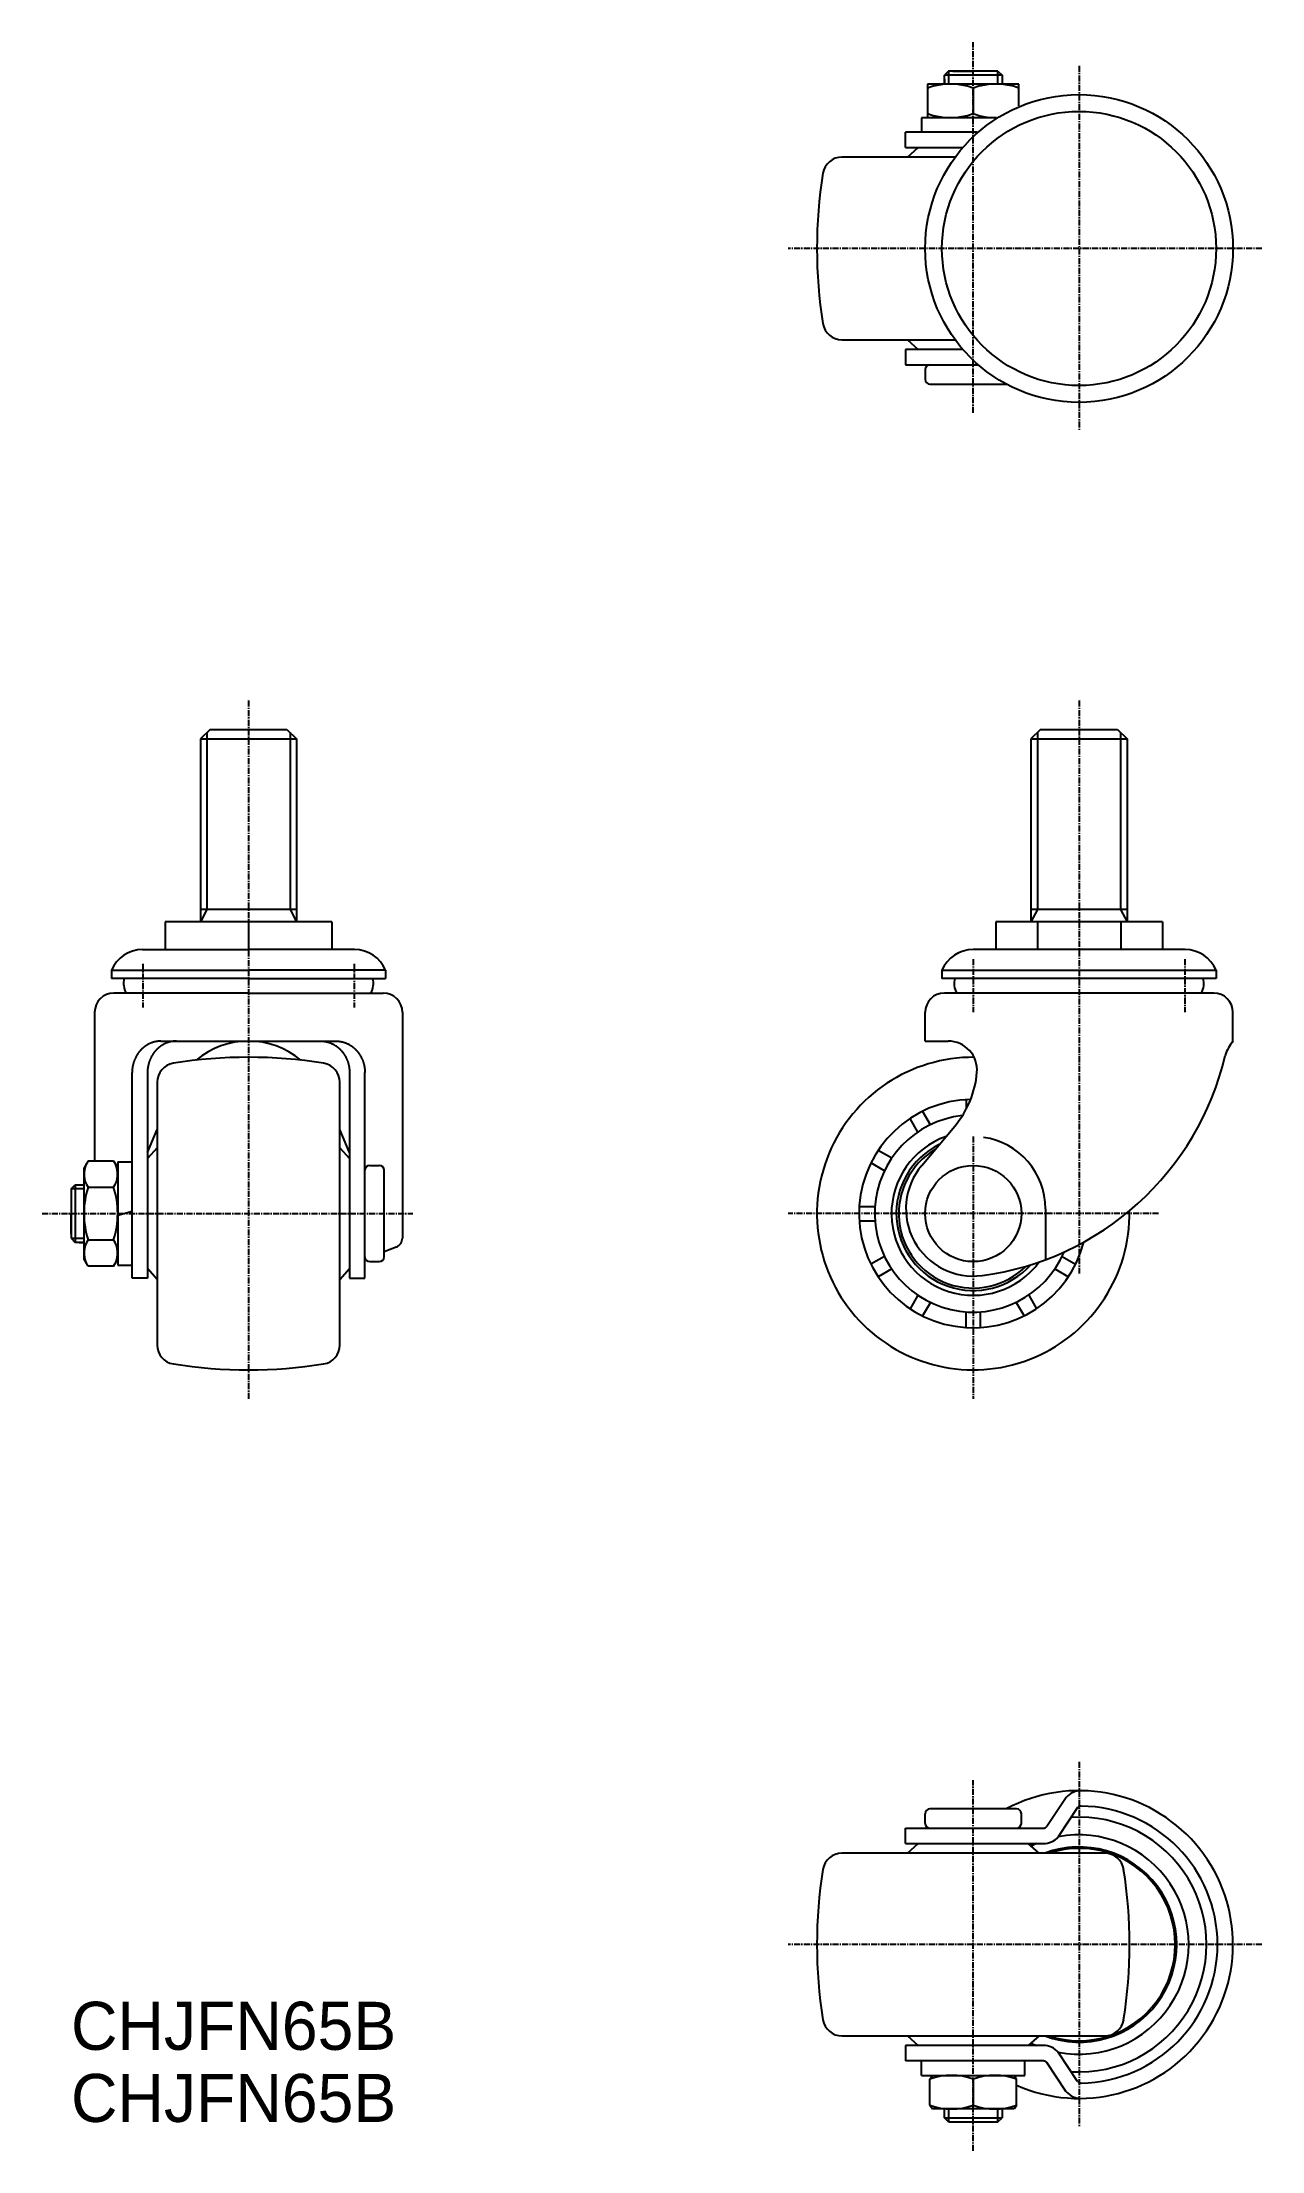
# Model space of a CAD drawing. Extents: x -3143 to -2889, y -981 to -543.
import ezdxf

# ---------------------------------------------------------------- set-up
doc = ezdxf.new("R2010")
doc.units = 0
doc.linetypes.add('CENTER', pattern=[2, 1.25, -0.25, 0.25, -0.25])
doc.layers.get('0').update_dxf_attribs({"linetype": 'CONTINUOUS'})
doc.layers.add('CENTER', color=1, linetype='CENTER')

msp = doc.modelspace()

# ---------------------------------------------------------------- linework, layer by layer
at = {"color": 7, "linetype": 'CONTINUOUS'}
for p, q in [((-2958.48, -551.51), (-2958.48, -558.51)), ((-2939.48, -551.51), (-2958.48, -551.51)), ((-2954.1, -548.81), (-2954.98, -549.69)), ((-2942.98, -549.69), (-2954.98, -549.69)), ((-2954.98, -551.51), (-2954.98, -549.69)), ((-2954.98, -550.51), (-2954.98, -551.51)), ((-2943.85, -548.81), (-2954.1, -548.81)), ((-2953.23, -548.81), (-2948.98, -548.81)), ((-2944.73, -548.81), (-2948.98, -548.81)), ((-2948.98, -552.36), (-2948.98, -557.66)), ((-2943.85, -548.81), (-2942.98, -549.69)), ((-2942.98, -549.69), (-2942.98, -551.51)), ((-2942.98, -550.51), (-2942.98, -551.51)), ((-2939.48, -556.05), (-2939.48, -551.51)), ((-2959.73, -558.51), (-2959.73, -561.51)), ((-2944.15, -558.51), (-2959.73, -558.51)), ((-2963.08, -564.71), (-2963.08, -561.51)), ((-2948.14, -561.51), (-2963.08, -561.51)), ((-2963.08, -564.71), (-2951.12, -564.71)), ((-2962.68, -566.71), (-2960.43, -564.71)), ((-2952.72, -566.71), (-2976.3, -566.71)), ((-2976.3, -604.71), (-2952.72, -604.71)), ((-2962.68, -604.71), (-2960.43, -606.71)), ((-2951.12, -606.71), (-2963.08, -606.71)), ((-2963.08, -606.71), (-2963.08, -609.91)), ((-2963.08, -609.91), (-2947.91, -609.91)), ((-2958.98, -610.91), (-2958.98, -612.91)), ((-2957.98, -613.91), (-2942.1, -613.91)), ((-3107.68, -685.71), (-3109.68, -687.71)), ((-3109.68, -687.71), (-3089.68, -687.71)), ((-3109.68, -687.71), (-3109.68, -725.71)), ((-3107.68, -685.71), (-3091.68, -685.71)), ((-3091.68, -685.71), (-3089.68, -687.71)), ((-3089.68, -687.71), (-3089.68, -725.71)), ((-2934.98, -685.71), (-2936.98, -687.71)), ((-2936.98, -687.71), (-2916.98, -687.71)), ((-2936.98, -687.71), (-2936.98, -725.71)), ((-2934.98, -685.71), (-2918.98, -685.71)), ((-2918.98, -685.71), (-2916.98, -687.71)), ((-2916.98, -687.71), (-2916.98, -725.71)), ((-3089.68, -723.21), (-3109.68, -723.21)), ((-2916.98, -723.21), (-2936.98, -723.21)), ((-3117, -725.71), (-3117, -731.51)), ((-3082.36, -725.71), (-3117, -725.71)), ((-3099.68, -725.71), (-3099.68, -731.51)), ((-3082.36, -725.71), (-3082.36, -731.51)), ((-2944.3, -725.71), (-2944.3, -731.51)), ((-2909.65, -725.71), (-2944.3, -725.71)), ((-2935.64, -725.71), (-2935.64, -731.51)), ((-2918.32, -725.71), (-2918.32, -731.51)), ((-2909.65, -725.71), (-2909.65, -731.51)), ((-3121.73, -731.51), (-3099.68, -731.51)), ((-3077.63, -731.51), (-3099.68, -731.51)), ((-2904.93, -731.51), (-2949.03, -731.51)), ((-3128.18, -735.79), (-3128.18, -737.51)), ((-3128.18, -735.79), (-3099.68, -735.79)), ((-3071.18, -735.79), (-3099.68, -735.79)), ((-3071.18, -735.79), (-3071.18, -737.51)), ((-2955.48, -735.79), (-2955.48, -737.51)), ((-2955.48, -735.79), (-2898.48, -735.79)), ((-2898.48, -735.79), (-2898.48, -737.51)), ((-3099.68, -737.51), (-3128.18, -737.51)), ((-3099.68, -740.55), (-3127.68, -740.55)), ((-3099.68, -737.51), (-3071.18, -737.51)), ((-3099.68, -740.55), (-3071.68, -740.55)), ((-2898.48, -737.51), (-2955.48, -737.51)), ((-2898.98, -740.55), (-2954.98, -740.55)), ((-3131.68, -744.55), (-3131.68, -775.44)), ((-3067.68, -744.55), (-3067.68, -791.51)), ((-2958.98, -750.55), (-2958.98, -744.55)), ((-2894.98, -750.55), (-2894.98, -744.55)), ((-3117.88, -750.55), (-3081.48, -750.55)), ((-2958.98, -750.55), (-2954.19, -750.55)), ((-3123.88, -799.85), (-3123.88, -757.06)), ((-3120.68, -757.06), (-3120.68, -799.85)), ((-3078.68, -757.06), (-3078.68, -799.85)), ((-3075.48, -799.85), (-3075.48, -757.06)), ((-3118.68, -759.09), (-3118.68, -813.73)), ((-3080.68, -813.73), (-3080.68, -759.09)), ((-2950.48, -762.71), (-2950.48, -764.73)), ((-2960.5, -769.45), (-2962.13, -766.63)), ((-2957.9, -767.95), (-2959.53, -765.13)), ((-3120.68, -773.72), (-3118.68, -768.93)), ((-3078.68, -773.72), (-3080.68, -768.93)), ((-2959.7, -776.41), (-2952.82, -768.21)), ((-3133.03, -775.44), (-3133.88, -776.91)), ((-3133.03, -775.44), (-3127.73, -775.44)), ((-3127.73, -775.44), (-3126.88, -776.91)), ((-3126.88, -775.66), (-3123.88, -775.66)), ((-3126.88, -775.66), (-3126.88, -797.16)), ((-3118.68, -772.71), (-3120.68, -774.96)), ((-3080.68, -772.71), (-3078.68, -774.96)), ((-2967.43, -777.49), (-2970.25, -775.86)), ((-2965.93, -774.89), (-2968.75, -773.26)), ((-3136.58, -781.29), (-3135.71, -780.41)), ((-3135.71, -780.41), (-3133.88, -780.41)), ((-3135.71, -780.41), (-3135.71, -792.41)), ((-3134.88, -780.41), (-3133.88, -780.41)), ((-3133.88, -795.91), (-3133.88, -776.91)), ((-3074.48, -776.41), (-3072.48, -776.41)), ((-3071.48, -795.41), (-3071.48, -777.41)), ((-3136.58, -781.29), (-3136.58, -791.54)), ((-3136.58, -782.16), (-3136.58, -786.41)), ((-3133.03, -780.93), (-3127.73, -780.93)), ((-2972.68, -784.91), (-2969.42, -784.91)), ((-3136.58, -790.66), (-3136.58, -786.41)), ((-3123.88, -786.01), (-3126.88, -786.81)), ((-2972.68, -787.91), (-2969.42, -787.91)), ((-2933.98, -785.41), (-2933.98, -796.01)), ((-3136.58, -791.54), (-3135.71, -792.41)), ((-3133.88, -792.41), (-3135.71, -792.41)), ((-3134.88, -792.41), (-3133.88, -792.41)), ((-3133.03, -791.89), (-3127.73, -791.89)), ((-3068.95, -793.37), (-3071.48, -794.36)), ((-3133.03, -797.38), (-3133.88, -795.91)), ((-3127.73, -797.38), (-3133.03, -797.38)), ((-3127.73, -797.38), (-3126.88, -795.91)), ((-3126.88, -797.16), (-3123.88, -797.16)), ((-3118.68, -800.11), (-3120.68, -797.86)), ((-3080.68, -800.11), (-3078.68, -797.86)), ((-3075.33, -795.95), (-3075.48, -796.01)), ((-3074.48, -796.41), (-3072.48, -796.41)), ((-2967.43, -795.33), (-2970.25, -796.96)), ((-2965.93, -797.93), (-2968.75, -799.56)), ((-2932.02, -797.93), (-2929.2, -799.56)), ((-2930.52, -795.33), (-2927.7, -796.96)), ((-3120.68, -799.85), (-3123.88, -799.85)), ((-3078.68, -799.85), (-3075.48, -799.85)), ((-2960.5, -803.37), (-2962.13, -806.19)), ((-2957.9, -804.87), (-2959.53, -807.69)), ((-2950.48, -810.11), (-2950.48, -806.86)), ((-2947.48, -810.11), (-2947.48, -806.86)), ((-2940.05, -804.87), (-2938.42, -807.69)), ((-2937.45, -803.37), (-2935.83, -806.19)), ((-2958.98, -913.22), (-2958.98, -911.22)), ((-2939.98, -910.22), (-2957.98, -910.22)), ((-2938.98, -913.22), (-2938.98, -911.22)), ((-2929.66, -907.82), (-2933.68, -913.89)), ((-2927.28, -909.95), (-2931.3, -916.02)), ((-2963.08, -917.42), (-2963.08, -914.22)), ((-2963.08, -914.22), (-2934.42, -914.22)), ((-2921.65, -919.42), (-2976.3, -919.42)), ((-2963.08, -917.42), (-2934.42, -917.42)), ((-2962.68, -919.42), (-2960.43, -917.42)), ((-2935.28, -919.42), (-2937.53, -917.42)), ((-2976.3, -957.42), (-2921.65, -957.42)), ((-2963.08, -959.42), (-2963.08, -962.62)), ((-2934.42, -959.42), (-2963.08, -959.42)), ((-2962.68, -957.42), (-2960.43, -959.42)), ((-2935.28, -957.42), (-2937.53, -959.42)), ((-2934.42, -962.62), (-2963.08, -962.62)), ((-2959.73, -965.62), (-2959.73, -962.62)), ((-2938.23, -965.62), (-2938.23, -962.62)), ((-2929.66, -969.02), (-2933.68, -962.95)), ((-2927.28, -966.88), (-2931.3, -960.81)), ((-2959.73, -965.62), (-2938.23, -965.62)), ((-2957.98, -966.42), (-2957.48, -965.62)), ((-2957.98, -971.82), (-2957.98, -966.42)), ((-2948.98, -966.42), (-2948.98, -971.82)), ((-2948.98, -966.42), (-2948.98, -971.82)), ((-2939.98, -966.42), (-2940.48, -965.62)), ((-2939.98, -971.82), (-2939.98, -966.42)), ((-2957.98, -971.82), (-2957.48, -972.62)), ((-2940.48, -972.62), (-2957.48, -972.62)), ((-2954.98, -973.62), (-2954.98, -972.62)), ((-2954.98, -974.44), (-2954.98, -972.62)), ((-2942.98, -972.62), (-2942.98, -974.44)), ((-2939.98, -971.82), (-2940.48, -972.62)), ((-2954.1, -975.32), (-2954.98, -974.44)), ((-2954.98, -974.44), (-2942.98, -974.44)), ((-2954.1, -975.32), (-2943.85, -975.32)), ((-2953.23, -975.32), (-2948.98, -975.32)), ((-2943.85, -975.32), (-2942.98, -974.44))]:
    msp.add_line(p, q, dxfattribs=at)
at = {"color": 3, "linetype": 'CONTINUOUS'}
for p, q in [((-2954.1, -548.81), (-2954.1, -551.51)), ((-2943.85, -551.51), (-2943.85, -548.81)), ((-3108.33, -686.36), (-3108.33, -723.21)), ((-3091.04, -686.36), (-3091.04, -723.21)), ((-2935.62, -686.36), (-2935.62, -723.21)), ((-2918.33, -686.36), (-2918.33, -723.21)), ((-3108.33, -723.21), (-3109.68, -725.71)), ((-3091.04, -723.21), (-3089.68, -725.71)), ((-2935.62, -723.21), (-2936.98, -725.71)), ((-2918.33, -723.21), (-2916.98, -725.71)), ((-3133.88, -781.29), (-3136.58, -781.29)), ((-3136.58, -791.54), (-3133.88, -791.54)), ((-2954.1, -972.62), (-2954.1, -975.32)), ((-2943.85, -975.32), (-2943.85, -972.62))]:
    msp.add_line(p, q, dxfattribs=at)
at = {"color": 7, "linetype": 'CONTINUOUS'}
for points in [[(-3117.88, -750.55, 0), (-3117.96, -750.55, 0), (-3118.03, -750.55, 0), (-3118.1, -750.55, 0), (-3118.18, -750.56, 0), (-3118.25, -750.56, 0), (-3118.32, -750.57, 0), (-3118.4, -750.57, 0), (-3118.47, -750.58, 0), (-3118.54, -750.59, 0), (-3118.62, -750.6, 0), (-3118.69, -750.61, 0), (-3118.76, -750.62, 0), (-3118.84, -750.63, 0), (-3118.91, -750.65, 0), (-3118.98, -750.66, 0), (-3119.05, -750.67, 0), (-3119.13, -750.69, 0), (-3119.2, -750.71, 0), (-3119.27, -750.73, 0), (-3119.34, -750.75, 0), (-3119.41, -750.76, 0), (-3119.48, -750.79, 0), (-3119.55, -750.81, 0), (-3119.63, -750.83, 0), (-3119.7, -750.85, 0), (-3119.77, -750.88, 0), (-3119.84, -750.9, 0), (-3119.9, -750.93, 0), (-3119.97, -750.96, 0), (-3120.04, -750.99, 0), (-3120.11, -751.02, 0), (-3120.18, -751.05, 0), (-3120.25, -751.08, 0), (-3120.31, -751.11, 0), (-3120.38, -751.14, 0), (-3120.45, -751.17, 0), (-3120.52, -751.21, 0), (-3120.58, -751.25, 0), (-3120.65, -751.28, 0), (-3120.71, -751.32, 0), (-3120.78, -751.36, 0), (-3120.84, -751.4, 0), (-3120.9, -751.44, 0), (-3120.97, -751.48, 0), (-3121.03, -751.52, 0), (-3121.09, -751.56, 0), (-3121.16, -751.6, 0), (-3121.22, -751.65, 0), (-3121.28, -751.69, 0), (-3121.34, -751.74, 0), (-3121.4, -751.78, 0), (-3121.46, -751.83, 0), (-3121.52, -751.88, 0), (-3121.57, -751.93, 0), (-3121.63, -751.98, 0), (-3121.69, -752.03, 0), (-3121.75, -752.08, 0), (-3121.8, -752.13, 0), (-3121.86, -752.18, 0), (-3121.91, -752.24, 0), (-3121.97, -752.29, 0), (-3122.02, -752.35, 0), (-3122.07, -752.4, 0), (-3122.13, -752.46, 0), (-3122.18, -752.51, 0), (-3122.23, -752.57, 0), (-3122.28, -752.63, 0), (-3122.33, -752.69, 0), (-3122.38, -752.75, 0), (-3122.43, -752.81, 0), (-3122.47, -752.87, 0), (-3122.52, -752.93, 0), (-3122.57, -752.99, 0), (-3122.61, -753.06, 0), (-3122.66, -753.12, 0), (-3122.7, -753.18, 0), (-3122.75, -753.25, 0), (-3122.79, -753.31, 0), (-3122.83, -753.38, 0), (-3122.87, -753.44, 0), (-3122.91, -753.51, 0), (-3122.95, -753.58, 0), (-3122.99, -753.65, 0), (-3123.03, -753.71, 0), (-3123.07, -753.78, 0), (-3123.1, -753.85, 0), (-3123.14, -753.92, 0), (-3123.17, -753.99, 0), (-3123.21, -754.06, 0), (-3123.24, -754.13, 0), (-3123.28, -754.21, 0), (-3123.31, -754.28, 0), (-3123.34, -754.35, 0), (-3123.37, -754.42, 0), (-3123.4, -754.5, 0), (-3123.43, -754.57, 0), (-3123.45, -754.64, 0), (-3123.48, -754.72, 0), (-3123.51, -754.79, 0), (-3123.53, -754.87, 0), (-3123.56, -754.94, 0), (-3123.58, -755.02, 0), (-3123.6, -755.1, 0), (-3123.62, -755.17, 0), (-3123.65, -755.25, 0), (-3123.67, -755.33, 0), (-3123.69, -755.4, 0), (-3123.7, -755.48, 0), (-3123.72, -755.56, 0), (-3123.74, -755.63, 0), (-3123.75, -755.71, 0), (-3123.77, -755.79, 0), (-3123.78, -755.87, 0), (-3123.8, -755.95, 0), (-3123.81, -756.03, 0), (-3123.82, -756.11, 0), (-3123.83, -756.18, 0), (-3123.84, -756.26, 0), (-3123.85, -756.34, 0), (-3123.85, -756.42, 0), (-3123.86, -756.5, 0), (-3123.87, -756.58, 0), (-3123.87, -756.66, 0), (-3123.88, -756.74, 0), (-3123.88, -756.82, 0), (-3123.88, -756.9, 0), (-3123.88, -756.98, 0), (-3123.88, -757.06, 0)], [(-3114.68, -750.55, 0), (-3114.76, -750.55, 0), (-3114.83, -750.55, 0), (-3114.9, -750.55, 0), (-3114.98, -750.56, 0), (-3115.05, -750.56, 0), (-3115.12, -750.57, 0), (-3115.2, -750.57, 0), (-3115.27, -750.58, 0), (-3115.34, -750.59, 0), (-3115.42, -750.6, 0), (-3115.49, -750.61, 0), (-3115.56, -750.62, 0), (-3115.64, -750.63, 0), (-3115.71, -750.65, 0), (-3115.78, -750.66, 0), (-3115.85, -750.67, 0), (-3115.93, -750.69, 0), (-3116, -750.71, 0), (-3116.07, -750.73, 0), (-3116.14, -750.75, 0), (-3116.21, -750.76, 0), (-3116.28, -750.79, 0), (-3116.35, -750.81, 0), (-3116.43, -750.83, 0), (-3116.5, -750.85, 0), (-3116.57, -750.88, 0), (-3116.64, -750.9, 0), (-3116.7, -750.93, 0), (-3116.77, -750.96, 0), (-3116.84, -750.99, 0), (-3116.91, -751.02, 0), (-3116.98, -751.05, 0), (-3117.05, -751.08, 0), (-3117.11, -751.11, 0), (-3117.18, -751.14, 0), (-3117.25, -751.17, 0), (-3117.32, -751.21, 0), (-3117.38, -751.25, 0), (-3117.45, -751.28, 0), (-3117.51, -751.32, 0), (-3117.58, -751.36, 0), (-3117.64, -751.4, 0), (-3117.7, -751.44, 0), (-3117.77, -751.48, 0), (-3117.83, -751.52, 0), (-3117.89, -751.56, 0), (-3117.96, -751.6, 0), (-3118.02, -751.65, 0), (-3118.08, -751.69, 0), (-3118.14, -751.74, 0), (-3118.2, -751.78, 0), (-3118.26, -751.83, 0), (-3118.32, -751.88, 0), (-3118.37, -751.93, 0), (-3118.43, -751.98, 0), (-3118.49, -752.03, 0), (-3118.55, -752.08, 0), (-3118.6, -752.13, 0), (-3118.66, -752.18, 0), (-3118.71, -752.24, 0), (-3118.77, -752.29, 0), (-3118.82, -752.35, 0), (-3118.87, -752.4, 0), (-3118.93, -752.46, 0), (-3118.98, -752.51, 0), (-3119.03, -752.57, 0), (-3119.08, -752.63, 0), (-3119.13, -752.69, 0), (-3119.18, -752.75, 0), (-3119.23, -752.81, 0), (-3119.27, -752.87, 0), (-3119.32, -752.93, 0), (-3119.37, -752.99, 0), (-3119.41, -753.06, 0), (-3119.46, -753.12, 0), (-3119.5, -753.18, 0), (-3119.55, -753.25, 0), (-3119.59, -753.31, 0), (-3119.63, -753.38, 0), (-3119.67, -753.44, 0), (-3119.71, -753.51, 0), (-3119.75, -753.58, 0), (-3119.79, -753.65, 0), (-3119.83, -753.71, 0), (-3119.87, -753.78, 0), (-3119.9, -753.85, 0), (-3119.94, -753.92, 0), (-3119.97, -753.99, 0), (-3120.01, -754.06, 0), (-3120.04, -754.13, 0), (-3120.08, -754.21, 0), (-3120.11, -754.28, 0), (-3120.14, -754.35, 0), (-3120.17, -754.42, 0), (-3120.2, -754.5, 0), (-3120.23, -754.57, 0), (-3120.25, -754.64, 0), (-3120.28, -754.72, 0), (-3120.31, -754.79, 0), (-3120.33, -754.87, 0), (-3120.36, -754.94, 0), (-3120.38, -755.02, 0), (-3120.4, -755.1, 0), (-3120.42, -755.17, 0), (-3120.45, -755.25, 0), (-3120.47, -755.33, 0), (-3120.49, -755.4, 0), (-3120.5, -755.48, 0), (-3120.52, -755.56, 0), (-3120.54, -755.63, 0), (-3120.55, -755.71, 0), (-3120.57, -755.79, 0), (-3120.58, -755.87, 0), (-3120.6, -755.95, 0), (-3120.61, -756.03, 0), (-3120.62, -756.11, 0), (-3120.63, -756.18, 0), (-3120.64, -756.26, 0), (-3120.65, -756.34, 0), (-3120.65, -756.42, 0), (-3120.66, -756.5, 0), (-3120.67, -756.58, 0), (-3120.67, -756.66, 0), (-3120.68, -756.74, 0), (-3120.68, -756.82, 0), (-3120.68, -756.9, 0), (-3120.68, -756.98, 0), (-3120.68, -757.06, 0)], [(-3084.68, -750.55, 0), (-3084.61, -750.55, 0), (-3084.54, -750.55, 0), (-3084.46, -750.55, 0), (-3084.39, -750.56, 0), (-3084.32, -750.56, 0), (-3084.24, -750.57, 0), (-3084.17, -750.57, 0), (-3084.1, -750.58, 0), (-3084.02, -750.59, 0), (-3083.95, -750.6, 0), (-3083.88, -750.61, 0), (-3083.8, -750.62, 0), (-3083.73, -750.63, 0), (-3083.66, -750.65, 0), (-3083.59, -750.66, 0), (-3083.51, -750.67, 0), (-3083.44, -750.69, 0), (-3083.37, -750.71, 0), (-3083.3, -750.73, 0), (-3083.23, -750.75, 0), (-3083.15, -750.76, 0), (-3083.08, -750.79, 0), (-3083.01, -750.81, 0), (-3082.94, -750.83, 0), (-3082.87, -750.85, 0), (-3082.8, -750.88, 0), (-3082.73, -750.9, 0), (-3082.66, -750.93, 0), (-3082.59, -750.96, 0), (-3082.52, -750.99, 0), (-3082.46, -751.02, 0), (-3082.39, -751.05, 0), (-3082.32, -751.08, 0), (-3082.25, -751.11, 0), (-3082.18, -751.14, 0), (-3082.12, -751.17, 0), (-3082.05, -751.21, 0), (-3081.99, -751.25, 0), (-3081.92, -751.28, 0), (-3081.85, -751.32, 0), (-3081.79, -751.36, 0), (-3081.73, -751.4, 0), (-3081.66, -751.44, 0), (-3081.6, -751.48, 0), (-3081.54, -751.52, 0), (-3081.47, -751.56, 0), (-3081.41, -751.6, 0), (-3081.35, -751.65, 0), (-3081.29, -751.69, 0), (-3081.23, -751.74, 0), (-3081.17, -751.78, 0), (-3081.11, -751.83, 0), (-3081.05, -751.88, 0), (-3080.99, -751.93, 0), (-3080.93, -751.98, 0), (-3080.88, -752.03, 0), (-3080.82, -752.08, 0), (-3080.76, -752.13, 0), (-3080.71, -752.18, 0), (-3080.65, -752.24, 0), (-3080.6, -752.29, 0), (-3080.55, -752.35, 0), (-3080.49, -752.4, 0), (-3080.44, -752.46, 0), (-3080.39, -752.51, 0), (-3080.34, -752.57, 0), (-3080.29, -752.63, 0), (-3080.24, -752.69, 0), (-3080.19, -752.75, 0), (-3080.14, -752.81, 0), (-3080.09, -752.87, 0), (-3080.05, -752.93, 0), (-3080, -752.99, 0), (-3079.95, -753.06, 0), (-3079.91, -753.12, 0), (-3079.86, -753.18, 0), (-3079.82, -753.25, 0), (-3079.78, -753.31, 0), (-3079.74, -753.38, 0), (-3079.69, -753.44, 0), (-3079.65, -753.51, 0), (-3079.61, -753.58, 0), (-3079.58, -753.65, 0), (-3079.54, -753.71, 0), (-3079.5, -753.78, 0), (-3079.46, -753.85, 0), (-3079.43, -753.92, 0), (-3079.39, -753.99, 0), (-3079.36, -754.06, 0), (-3079.32, -754.13, 0), (-3079.29, -754.21, 0), (-3079.26, -754.28, 0), (-3079.23, -754.35, 0), (-3079.2, -754.42, 0), (-3079.17, -754.5, 0), (-3079.14, -754.57, 0), (-3079.11, -754.64, 0), (-3079.09, -754.72, 0), (-3079.06, -754.79, 0), (-3079.03, -754.87, 0), (-3079.01, -754.94, 0), (-3078.99, -755.02, 0), (-3078.96, -755.1, 0), (-3078.94, -755.17, 0), (-3078.92, -755.25, 0), (-3078.9, -755.33, 0), (-3078.88, -755.4, 0), (-3078.86, -755.48, 0), (-3078.85, -755.56, 0), (-3078.83, -755.63, 0), (-3078.81, -755.71, 0), (-3078.8, -755.79, 0), (-3078.78, -755.87, 0), (-3078.77, -755.95, 0), (-3078.76, -756.03, 0), (-3078.75, -756.11, 0), (-3078.74, -756.18, 0), (-3078.73, -756.26, 0), (-3078.72, -756.34, 0), (-3078.71, -756.42, 0), (-3078.71, -756.5, 0), (-3078.7, -756.58, 0), (-3078.69, -756.66, 0), (-3078.69, -756.74, 0), (-3078.69, -756.82, 0), (-3078.69, -756.9, 0), (-3078.68, -756.98, 0), (-3078.68, -757.06, 0)], [(-3081.48, -750.55, 0), (-3081.41, -750.55, 0), (-3081.34, -750.55, 0), (-3081.26, -750.55, 0), (-3081.19, -750.56, 0), (-3081.12, -750.56, 0), (-3081.04, -750.57, 0), (-3080.97, -750.57, 0), (-3080.9, -750.58, 0), (-3080.82, -750.59, 0), (-3080.75, -750.6, 0), (-3080.68, -750.61, 0), (-3080.6, -750.62, 0), (-3080.53, -750.63, 0), (-3080.46, -750.65, 0), (-3080.39, -750.66, 0), (-3080.31, -750.67, 0), (-3080.24, -750.69, 0), (-3080.17, -750.71, 0), (-3080.1, -750.73, 0), (-3080.03, -750.75, 0), (-3079.95, -750.76, 0), (-3079.88, -750.79, 0), (-3079.81, -750.81, 0), (-3079.74, -750.83, 0), (-3079.67, -750.85, 0), (-3079.6, -750.88, 0), (-3079.53, -750.9, 0), (-3079.46, -750.93, 0), (-3079.39, -750.96, 0), (-3079.32, -750.99, 0), (-3079.26, -751.02, 0), (-3079.19, -751.05, 0), (-3079.12, -751.08, 0), (-3079.05, -751.11, 0), (-3078.98, -751.14, 0), (-3078.92, -751.17, 0), (-3078.85, -751.21, 0), (-3078.79, -751.25, 0), (-3078.72, -751.28, 0), (-3078.65, -751.32, 0), (-3078.59, -751.36, 0), (-3078.53, -751.4, 0), (-3078.46, -751.44, 0), (-3078.4, -751.48, 0), (-3078.34, -751.52, 0), (-3078.27, -751.56, 0), (-3078.21, -751.6, 0), (-3078.15, -751.65, 0), (-3078.09, -751.69, 0), (-3078.03, -751.74, 0), (-3077.97, -751.78, 0), (-3077.91, -751.83, 0), (-3077.85, -751.88, 0), (-3077.79, -751.93, 0), (-3077.73, -751.98, 0), (-3077.68, -752.03, 0), (-3077.62, -752.08, 0), (-3077.56, -752.13, 0), (-3077.51, -752.18, 0), (-3077.45, -752.24, 0), (-3077.4, -752.29, 0), (-3077.35, -752.35, 0), (-3077.29, -752.4, 0), (-3077.24, -752.46, 0), (-3077.19, -752.51, 0), (-3077.14, -752.57, 0), (-3077.09, -752.63, 0), (-3077.04, -752.69, 0), (-3076.99, -752.75, 0), (-3076.94, -752.81, 0), (-3076.89, -752.87, 0), (-3076.85, -752.93, 0), (-3076.8, -752.99, 0), (-3076.75, -753.06, 0), (-3076.71, -753.12, 0), (-3076.66, -753.18, 0), (-3076.62, -753.25, 0), (-3076.58, -753.31, 0), (-3076.54, -753.38, 0), (-3076.49, -753.44, 0), (-3076.45, -753.51, 0), (-3076.41, -753.58, 0), (-3076.38, -753.65, 0), (-3076.34, -753.71, 0), (-3076.3, -753.78, 0), (-3076.26, -753.85, 0), (-3076.23, -753.92, 0), (-3076.19, -753.99, 0), (-3076.16, -754.06, 0), (-3076.12, -754.13, 0), (-3076.09, -754.21, 0), (-3076.06, -754.28, 0), (-3076.03, -754.35, 0), (-3076, -754.42, 0), (-3075.97, -754.5, 0), (-3075.94, -754.57, 0), (-3075.91, -754.64, 0), (-3075.89, -754.72, 0), (-3075.86, -754.79, 0), (-3075.83, -754.87, 0), (-3075.81, -754.94, 0), (-3075.79, -755.02, 0), (-3075.76, -755.1, 0), (-3075.74, -755.17, 0), (-3075.72, -755.25, 0), (-3075.7, -755.33, 0), (-3075.68, -755.4, 0), (-3075.66, -755.48, 0), (-3075.65, -755.56, 0), (-3075.63, -755.63, 0), (-3075.61, -755.71, 0), (-3075.6, -755.79, 0), (-3075.58, -755.87, 0), (-3075.57, -755.95, 0), (-3075.56, -756.03, 0), (-3075.55, -756.11, 0), (-3075.54, -756.18, 0), (-3075.53, -756.26, 0), (-3075.52, -756.34, 0), (-3075.51, -756.42, 0), (-3075.51, -756.5, 0), (-3075.5, -756.58, 0), (-3075.49, -756.66, 0), (-3075.49, -756.74, 0), (-3075.49, -756.82, 0), (-3075.49, -756.9, 0), (-3075.48, -756.98, 0), (-3075.48, -757.06, 0)]]:
    msp.add_polyline3d(points, dxfattribs=at)
for centre, radius in [((-2926.98, -585.71), 32), ((-2926.98, -585.71), 28.5), ((-2948.98, -786.41), 10)]:
    msp.add_circle(centre, radius, dxfattribs=at)
for centre, radius, start, end in [((-2953.73, -565.23), 13.72, 69.7438, 110.2562), ((-2944.23, -565.23), 13.72, 69.7438, 110.2562), ((-2953.73, -544.79), 13.72, 249.7438, 290.2562), ((-2944.23, -544.79), 13.72, 249.7438, 270.3122), ((-2976.3, -570.71), 4, 90, 171.0107), ((-2881.48, -585.71), 100, 171.0107, 188.9893), ((-2976.3, -600.71), 4, 188.9893, 270), ((-2957.98, -610.91), 1, 90, 180), ((-2957.98, -612.91), 1, 180, 270), ((-3121.73, -738.51), 7, 90, 157.1358), ((-3077.63, -738.51), 7, 22.8642, 90), ((-2949.03, -738.51), 7, 90, 157.1358), ((-2904.93, -738.51), 7, 22.8642, 90), ((-3127.68, -744.55), 4, 90, 180), ((-3121.68, -738.58), 3.97, 164.3779, 209.7399), ((-3077.68, -738.58), 3.97, 330.2601, 15.6221), ((-3071.68, -744.55), 4, 0, 90), ((-2954.98, -744.55), 4, 90, 180), ((-2948.98, -738.58), 3.97, 164.3779, 209.7399), ((-2904.98, -738.58), 3.97, 330.2601, 15.6221), ((-2898.98, -744.55), 4, 0, 90), ((-3099.68, -853.91), 100, 81.0107, 98.9893), ((-3099.68, -767.55), 17, 50.1112, 129.8888), ((-2948.98, -786.41), 32.5, 89.608, 1.0289), ((-2954.19, -756.55), 6, 355.1098, 90), ((-2954.98, -739.8), 60, 277.4947, 346.7549), ((-2888.87, -755.72), 8, 139.7239, 164.2482), ((-3114.68, -759.09), 4, 98.9893, 180), ((-3084.68, -759.09), 4, 0, 81.0107), ((-2968.14, -755.36), 20, 320, 355.1098), ((-2948.98, -786.41), 23.75, 91.3263, 345.5691), ((-2948.98, -786.41), 20.5, 96.3152, 337.0534), ((-2948.98, -786.41), 17, 109.4674, 323.6876), ((-2948.98, -785.41), 15, 0, 81.8483), ((-3129.03, -778.18), 4.86, 154.3842, 214.3842), ((-3131.74, -778.18), 4.86, 325.6158, 25.6158), ((-2948.98, -786.41), 16, 116.2305, 318.2831), ((-2948.98, -786.41), 15.5, 120.8558, 315.1046), ((-3074.48, -777.41), 1, 90, 180), ((-3072.48, -777.41), 1, 0, 90), ((-2948.98, -785.41), 14, 140, 277.4947), ((-3115.73, -786.41), 18.15, 162.412, 197.588), ((-3145.03, -786.41), 18.15, 342.412, 17.588), ((-3129.03, -794.64), 4.86, 145.6158, 205.6158), ((-3131.74, -794.64), 4.86, 334.3842, 34.3842), ((-3069.68, -791.51), 2, 291.4237, 0), ((-3074.48, -795.41), 1, 180, 270), ((-3072.48, -795.41), 1, 270, 0), ((-3114.68, -813.73), 4, 180, 261.0107), ((-3084.68, -813.73), 4, 278.9893, 0), ((-3099.68, -718.91), 100, 261.0107, 278.9893), ((-2926.98, -938.42), 32, 246.0305, 118.2065), ((-2926.53, -910.62), 4.2, 89.0868, 138.0941), ((-2957.98, -911.22), 1, 90, 180), ((-2939.98, -911.22), 1, 0, 90), ((-2926.98, -938.42), 26.5, 266.4618, 93.5382), ((-2926.53, -910.62), 1, 89.0868, 138.0941), ((-2926.98, -938.42), 28.8, 270.9132, 89.0868), ((-2957.98, -913.22), 1, 180, 270), ((-2939.98, -913.22), 1, 270, 0), ((-2934.42, -913.22), 1, 270, 318.0941), ((-2934.42, -913.22), 4.2, 270, 318.0941), ((-2926.98, -938.42), 22.8, 259.055, 100.945), ((-2976.3, -923.42), 4, 90, 171.0107), ((-2926.98, -938.42), 22.8, 112.9195, 115.9715), ((-2926.98, -938.42), 20.3, 249.3839, 110.6161), ((-2926.98, -938.42), 20, 251.8051, 108.1949), ((-2921.65, -923.42), 4, 8.9893, 90), ((-2881.48, -938.42), 100, 171.0107, 188.9893), ((-3016.48, -938.42), 100, 351.0107, 8.9893), ((-2976.3, -953.42), 4, 188.9893, 270), ((-2921.65, -953.42), 4, 270, 351.0107), ((-2926.98, -938.42), 22.8, 244.0285, 247.0805), ((-2934.42, -963.62), 4.2, 41.9059, 90), ((-2934.42, -963.62), 1, 41.9059, 90), ((-2953.48, -978.62), 13, 69.7438, 110.2562), ((-2944.48, -978.62), 13, 69.7438, 110.2562), ((-2926.53, -966.22), 4.2, 221.9059, 270.9132), ((-2926.53, -966.22), 1, 221.9059, 270.9132), ((-2953.48, -959.62), 13, 249.7438, 290.2562), ((-2944.48, -959.62), 13, 249.7438, 290.2562)]:
    msp.add_arc(centre, radius, start, end, dxfattribs=at)
at = {"layer": 'CENTER', "color": 1, "linetype": 'CENTER'}
for p, q in [((-2948.98, -619.91), (-2948.98, -542.81)), ((-2926.98, -547.71), (-2926.98, -623.71)), ((-2888.98, -585.71), (-2987.48, -585.71)), ((-3099.68, -679.71), (-3099.68, -824.91)), ((-2926.98, -679.71), (-2926.98, -798.87)), ((-3121.68, -734.51), (-3121.68, -743.55)), ((-3077.68, -734.51), (-3077.68, -743.55)), ((-2948.98, -733.51), (-2948.98, -744.55)), ((-2904.98, -733.51), (-2904.98, -744.55)), ((-2948.98, -770.41), (-2948.98, -824.91)), ((-3142.58, -786.41), (-3065.48, -786.41)), ((-2910.48, -786.41), (-2987.48, -786.41)), ((-2926.98, -900.42), (-2926.98, -976.42)), ((-2948.98, -981.32), (-2948.98, -904.22)), ((-2888.98, -938.42), (-2987.48, -938.42))]:
    msp.add_line(p, q, dxfattribs=at)

# ---------------------------------------------------------------- texts
at = {"color": 7, "linetype": 'CONTINUOUS'}
for p in [(-3136.58, -960.32), (-3136.58, -975.32)]:
    msp.add_text('CHJFN65B', height=10, dxfattribs=at).set_placement(p)

doc.saveas('drawing.dxf')
